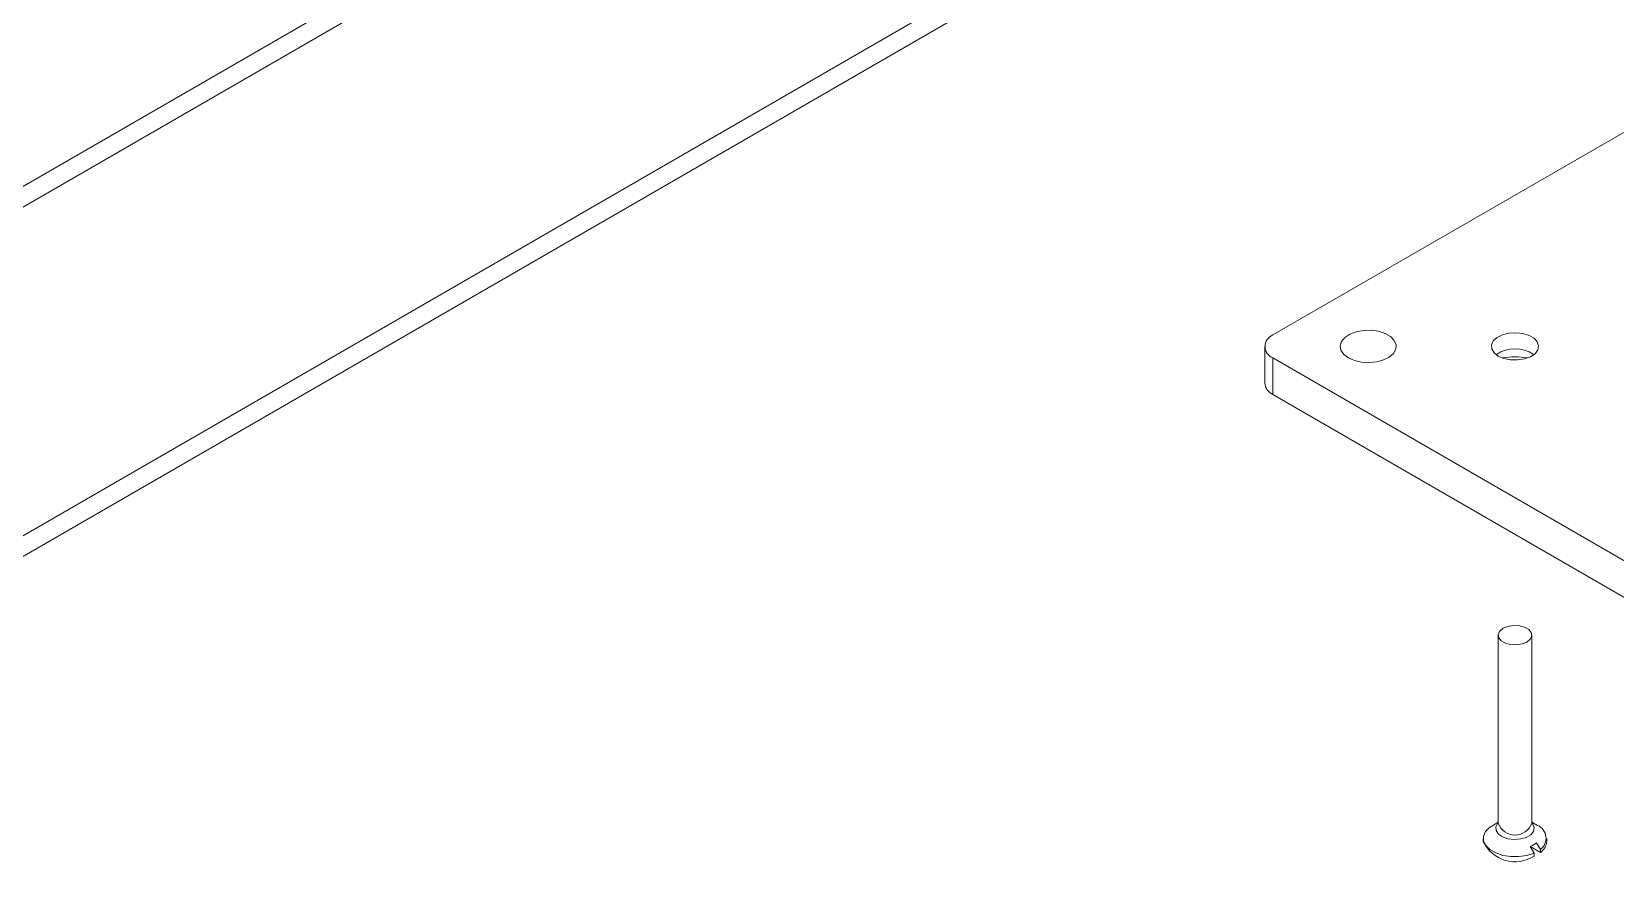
# Model space of a CAD drawing. Header units: inches. Extents: x 0.03 to 2.74, y 0.01 to 1.91.
# Drawn here: x 0.3655 to 0.4367, y 1.0195 to 1.0581 of the extents above; entities that cross this region are included whole.
import ezdxf

# ---------------------------------------------------------------- set-up
doc = ezdxf.new("R2010")
doc.units = ezdxf.units.IN
doc.header["$MEASUREMENT"] = 0

msp = doc.modelspace()

# ---------------------------------------------------------------- linework, layer by layer
at = {"linetype": 'Continuous', "lineweight": 15}
for p, q in [((0.4185985686587318, 1.082077542986715), (0.155434912533176, 0.9301563980379276)), ((0.1558355209997772, 0.9294624486289689), (0.4189991771253328, 1.081383593577756)), ((0.4185985686587318, 1.066374835065835), (0.155434912533176, 0.9144536901170479)), ((0.1558355209997772, 0.9137597407080892), (0.4189991771253328, 1.065680885656876)), ((0.4212953623082953, 1.044503379154652), (0.4400330495747469, 1.055320415766476)), ((0.4209257716324253, 1.043988282173137), (0.4209257716324253, 1.042339703913727)), ((0.4400330495747468, 1.032656148579797), (0.4212953623082953, 1.043473185191621)), ((0.4212953623082953, 1.043473185191621), (0.4212953623082952, 1.041824606932211)), ((0.4400330495747466, 1.031007570320387), (0.4212953623082952, 1.041824606932211)), ((0.4314239494404324, 1.031005728380283), (0.4314239494404324, 1.022540551104424)), ((0.4329381832381308, 1.022540551104424), (0.4329381832381308, 1.031005728380283)), ((0.4310401952897934, 1.022360202458538), (0.431211807808161, 1.022456901328749)), ((0.4314239494404324, 1.02259351469434), (0.4313421954816704, 1.022546303797321)), ((0.4314243276931878, 1.022539330780161), (0.4314242435853293, 1.022539619980799)), ((0.4329376436386866, 1.022539070877416), (0.4329375706076194, 1.022538831236361)), ((0.433189496200027, 1.022448387650425), (0.4329381832381308, 1.02259351469434)), ((0.4307551628464489, 1.021866422654679), (0.4307551628464489, 1.021732475671102)), ((0.4328647982072941, 1.021502650283134), (0.4330364107256618, 1.021207811816735)), ((0.4328648451792426, 1.021502569583093), (0.4333219373887696, 1.021238695867243)), ((0.4333219373887697, 1.02137264285082), (0.433150324870402, 1.021667481317219)), ((0.4333219373887696, 1.021238695867243), (0.4333219373887697, 1.02137264285082)), ((0.4336069698321142, 1.021732475671102), (0.4336069698321142, 1.021866422654679)), ((0.4330364107256618, 1.021207811816735), (0.4330364107256618, 1.021073864833158))]:
    msp.add_line(p, q, dxfattribs=at)
at = {"linetype": 'Continuous', "lineweight": 15, "flags": 128}
for points in [[(0.4246859914327008, 1.043473185191621), (0.4244783474683784, 1.04363125788742), (0.424352279151998, 1.043815809441214), (0.4243171363938611, 1.044013152508523), (0.4243755255715717, 1.044208651056832), (0.4245231162269315, 1.044387805853157), (0.4247489622362146, 1.044537329805834), (0.4250363136340895, 1.04464613340732), (0.4253638588819208, 1.044706147192236), (0.4257073054470969, 1.044712920212699), (0.426041181469042, 1.044665950144766), (0.4263407248905895, 1.044568720543502), (0.4265837199464834, 1.044428442483637), (0.4267521448050564, 1.044255519747142), (0.4268335081650407, 1.044062777222313), (0.4268217756782385, 1.043864509740479), (0.4267178174895238, 1.043675421893754), (0.4265293437021763, 1.04350953746271), (0.4262703325547933, 1.043379159336727), (0.4259599937192791, 1.043293957064969), (0.4256213436073582, 1.043260249710158), (0.4252794983486105, 1.043280537192599), (0.4249598110420393, 1.043353314882529), (0.4246859914327008, 1.043473185191621)], [(0.4314288820361567, 1.043554055417719), (0.4312405892588196, 1.043701337477142), (0.4311358619972972, 1.04387411583204), (0.4311240057283638, 1.044057038367355), (0.4312060739335445, 1.044233851613082), (0.4313747744926587, 1.044388844936406), (0.4316151176206988, 1.044508246500374), (0.4319057477760099, 1.04458144695204), (0.4322208411938834, 1.04460194211004), (0.4325324004413764, 1.044567910889644), (0.4328127421120939, 1.044482377114127), (0.4330369566183336, 1.044352940834803), (0.433185121517267, 1.044191103033113), (0.4332440717074126, 1.044011243707948), (0.4332085692056776, 1.043829344149651), (0.4330817685651413, 1.043661566932228), (0.4328749365791706, 1.043522819797727), (0.4326064511773865, 1.043425431037928), (0.4323001684659661, 1.043378054071524), (0.4319833030079187, 1.043384898549891), (0.431684009689733, 1.043445356311088), (0.4314288820361567, 1.043554055417719)], [(0.4316457038459545, 1.031314786569192), (0.4318610949115555, 1.031401852205861), (0.4321150792536156, 1.031441139463), (0.4323770226120727, 1.031427909717581), (0.4326153307520247, 1.03136375867215), (0.4328012601947397, 1.031256423889556), (0.4329123851054, 1.031118851528672), (0.4329353021797508, 1.030967634846572), (0.4328672472804057, 1.030821012806838), (0.4327164288326087, 1.030696670191374), (0.4325010377670078, 1.030609604554705), (0.4322470534249476, 1.030570317297566), (0.4319851100664905, 1.030583547042985), (0.4317468019265385, 1.030647698088416), (0.4315608724838236, 1.03075503287101), (0.4314497475731633, 1.030892605231895), (0.4314268304988124, 1.031043821913994), (0.4314948853981576, 1.031190443953728), (0.4316457038459545, 1.031314786569192)], [(0.4330364107256618, 1.021207811816735), (0.4327146731376819, 1.021103077892782), (0.4323571300032181, 1.021049565160981), (0.4319877728219278, 1.021050864378821), (0.4316313858277518, 1.021106888367492), (0.431311882942185, 1.021213877861677), (0.4310507031263787, 1.021364653759987), (0.4308653718055404, 1.0215490988498), (0.4307683248954847, 1.021754836682285), (0.4307660743403242, 1.021968062044414), (0.4308587711545466, 1.022174467302481), (0.4310401952897934, 1.022360202458538)], [(0.4329381832381308, 1.022567028584151), (0.4329896819088228, 1.022504125862455), (0.4330483189642106, 1.02234268565629), (0.4330129757408765, 1.022179001502145), (0.4328874822254751, 1.022030811117944), (0.4326854375876329, 1.021914173231225), (0.4324287364989056, 1.021841727366837), (0.4321451965053845, 1.021821324158301), (0.4318655435649439, 1.021855174609849), (0.4316200824129431, 1.021939610499813), (0.4314354125739236, 1.022065481889357), (0.431331545890391, 1.022219148660328), (0.4313197379291634, 1.022383958633706), (0.4314012682660596, 1.022542052091585), (0.4314239494404324, 1.022567028584151)]]:
    msp.add_lwpolyline(points, dxfattribs=at)
at = {"linetype": 'Continuous', "lineweight": 15}
for centre, radius, start, end in [((0.4214908587584213, 1.043988282173136), 0.0005509480577862914, 110.7834207994505, 249.2165792005258), ((0.4321810663392813, 1.042332102852879), 0.001545363642080819, 57.11137222882836, 122.8886277711699), ((0.4321810663392811, 1.040054015170075), 0.003460940706184731, 80.586840896113, 99.41315910276086), ((0.4215572791310251, 1.042402678849244), 0.0006346397114045187, 185.6947992511839, 245.6253417064307), ((0.4318281981329236, 1.02169771841011), 0.0009779037459863782, 119.8006720232276, 129.0735872486994), ((0.4321810663392815, 1.022830919530302), 0.0008108882914865461, 200.9827487160824, 339.0172512839234), ((0.4329625425608553, 1.021874420868374), 0.0006172080858444803, 305.6118542929054, 68.42553841613865), ((0.4321788921492493, 1.022383769829562), 0.001565627416883492, 204.5820314982524, 303.2104350186721), ((0.4324565945883497, 1.022539471963626), 0.001114284250834607, 291.4898909844764, 308.5047324828425), ((0.4329840905629126, 1.021762873442868), 0.0006236205645498154, 302.8028906541193, 357.2060663819663)]:
    msp.add_arc(centre, radius, start, end, dxfattribs=at)

doc.saveas('drawing.dxf')
